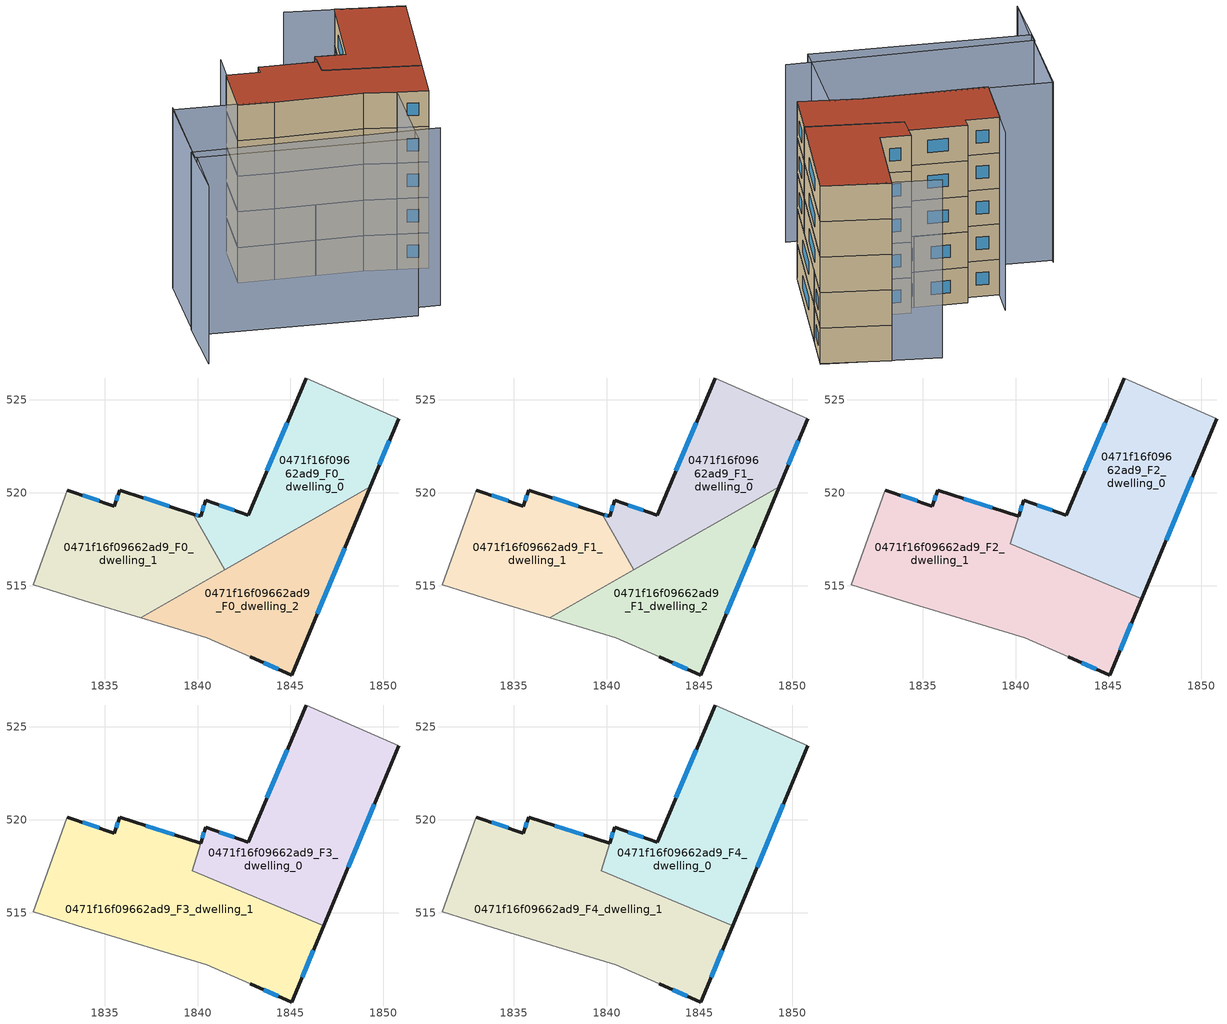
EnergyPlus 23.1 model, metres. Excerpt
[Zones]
0471f16f09662ad9_F0_dwelling_0
 floor ground (EU_floor_Construction): 1850.84,523.98 1849.31,520.32 1841.48,515.87 1839.78,518.85 1840.17,518.72 1840.44,519.6 1842.73,518.78 1845.85,526.18 z0
 wall outside (EU_wall_Construction): 1845.85,526.18 1842.73,518.78 1840.44,519.6 1840.17,518.72 1839.78,518.85 / 1849.31,520.32 1850.84,523.98 z0:3
 wall adiabatic (EU_wall_Construction): 1850.84,523.98 1845.85,526.18 z0:3
 wall to 0471f16f09662ad9_F0_dwelling_1 (EU_wall_Construction): 1839.78,518.85 1841.48,515.87 z0:3
 wall to 0471f16f09662ad9_F0_dwelling_2 (EU_wall_Construction): 1841.48,515.87 1849.31,520.32 z0:3
 window (EU_Window_Construction): 1841.98,519.05 1841.18,519.34 / 1844.83,523.78 1843.74,521.19 / 1849.8,521.51 1850.34,522.79 / 1840.04,518.77 1839.9,518.81 / 1840.35,519.32 1840.25,519.01 z0.98:2.02
0471f16f09662ad9_F0_dwelling_1
 floor ground (EU_floor_Construction): 1839.78,518.85 1841.48,515.87 1836.93,513.28 1833.89,514.19 1831.16,515.05 1832.99,520.13 1835.53,519.28 1835.81,520.14 z0
 wall outside (EU_wall_Construction): 1839.78,518.85 1835.81,520.14 1835.53,519.28 1832.99,520.13 z0:3
 wall adiabatic (EU_wall_Construction): 1832.99,520.13 1831.16,515.05 1833.89,514.19 1836.93,513.28 z0:3
 wall to 0471f16f09662ad9_F0_dwelling_2 (EU_wall_Construction): 1836.93,513.28 1841.48,515.86 z0:3
 window (EU_Window_Construction): 1838.49,519.27 1837.1,519.72 / 1834.7,519.56 1833.81,519.86 / 1835.72,519.86 1835.62,519.56 z0.98:2.02
0471f16f09662ad9_F0_dwelling_2
 floor ground (EU_floor_Construction): 1849.31,520.32 1845.08,510.18 1842.85,511.15 1840.51,512.2 1836.93,513.28 z0
 wall outside (EU_wall_Construction): 1842.85,511.15 1845.08,510.18 1849.31,520.32 z0:3
 wall adiabatic (EU_wall_Construction): 1836.93,513.28 1840.51,512.2 1842.85,511.15 z0:3
 window (EU_Window_Construction): 1846.45,513.48 1847.93,517.02 / 1843.57,510.84 1844.35,510.5 z0.98:2.02
0471f16f09662ad9_F1_dwelling_0
 floor to 0471f16f09662ad9_F0_dwelling_0 (EU_floor_Construction): 1850.84,523.98 1849.31,520.32 1841.48,515.87 1839.78,518.85 1840.17,518.72 1840.44,519.6 1842.73,518.78 1845.85,526.18 z3
 wall outside (EU_wall_Construction): 1845.85,526.18 1842.73,518.78 1840.44,519.6 1840.17,518.72 1839.78,518.85 / 1849.31,520.32 1850.84,523.98 z3:6
 wall adiabatic (EU_wall_Construction): 1850.84,523.98 1845.85,526.18 z3:6
 wall to 0471f16f09662ad9_F1_dwelling_1 (EU_wall_Construction): 1839.78,518.85 1841.48,515.87 z3:6
 wall to 0471f16f09662ad9_F1_dwelling_2 (EU_wall_Construction): 1841.48,515.87 1849.31,520.32 z3:6
 window (EU_Window_Construction): 1841.98,519.05 1841.18,519.34 / 1844.83,523.78 1843.74,521.19 / 1849.8,521.51 1850.34,522.79 / 1840.04,518.77 1839.9,518.81 / 1840.35,519.32 1840.25,519.01 z3.98:5.02
0471f16f09662ad9_F1_dwelling_1
 floor to 0471f16f09662ad9_F0_dwelling_1 (EU_floor_Construction): 1839.78,518.85 1841.48,515.87 1836.93,513.28 1833.89,514.19 1831.16,515.05 1832.99,520.13 1835.53,519.28 1835.81,520.14 z3
 wall outside (EU_wall_Construction): 1839.78,518.85 1835.81,520.14 1835.53,519.28 1832.99,520.13 z3:6
 wall adiabatic (EU_wall_Construction): 1832.99,520.13 1831.16,515.05 1833.89,514.19 1836.93,513.28 z3:6
 wall to 0471f16f09662ad9_F1_dwelling_2 (EU_wall_Construction): 1836.93,513.28 1841.48,515.86 z3:6
 window (EU_Window_Construction): 1838.49,519.27 1837.1,519.72 / 1834.7,519.56 1833.81,519.86 / 1835.72,519.86 1835.62,519.56 z3.98:5.02
0471f16f09662ad9_F1_dwelling_2
 floor to 0471f16f09662ad9_F0_dwelling_2 (EU_floor_Construction): 1849.31,520.32 1845.08,510.18 1842.85,511.15 1840.51,512.2 1836.93,513.28 z3
 wall outside (EU_wall_Construction): 1842.85,511.15 1845.08,510.18 1849.31,520.32 z3:6
 wall adiabatic (EU_wall_Construction): 1836.93,513.28 1840.51,512.2 1842.85,511.15 z3:6
 window (EU_Window_Construction): 1846.45,513.48 1847.93,517.02 / 1843.57,510.84 1844.35,510.5 z3.98:5.02
0471f16f09662ad9_F2_dwelling_0
 floor to 0471f16f09662ad9_F1_dwelling_0 (EU_floor_Construction): 1850.84,523.98 1849.31,520.32 1842.15,516.25 1840.98,516.73 1840.06,518.36 1840.44,519.6 1842.73,518.78 1845.85,526.18 z6
 floor to 0471f16f09662ad9_F1_dwelling_1 (EU_floor_Construction): 1840.06,518.36 1840.98,516.73 1839.72,517.26 z6
 floor to 0471f16f09662ad9_F1_dwelling_2 (EU_floor_Construction): 1849.31,520.32 1846.8,514.3 1842.15,516.25 z6
 wall outside (EU_wall_Construction): 1845.85,526.18 1842.73,518.78 1840.44,519.6 1840.17,518.72 / 1846.8,514.3 1850.84,523.98 z6:9
 wall adiabatic (EU_wall_Construction): 1850.84,523.98 1845.85,526.18 z6:9
 wall to 0471f16f09662ad9_F2_dwelling_1 (EU_wall_Construction): 1840.17,518.72 1839.72,517.26 1846.8,514.3 z6:9
 window (EU_Window_Construction): 1841.98,519.05 1841.18,519.34 / 1844.83,523.78 1843.74,521.19 / 1848.11,517.45 1849.52,520.84 / 1840.35,519.32 1840.25,519.01 z6.98:8.02
0471f16f09662ad9_F2_dwelling_1
 floor to 0471f16f09662ad9_F1_dwelling_1 (EU_floor_Construction): 1839.78,518.85 1840.06,518.36 1839.72,517.26 1840.98,516.73 1841.48,515.87 1836.93,513.28 1833.89,514.19 1831.16,515.05 1832.97,520.08 1832.99,520.13 1835.53,519.28 1835.81,520.14 z6
 floor to 0471f16f09662ad9_F1_dwelling_2 (EU_floor_Construction): 1846.8,514.3 1845.08,510.18 1842.85,511.15 1840.51,512.2 1836.93,513.28 1842.15,516.25 z6
 floor to 0471f16f09662ad9_F1_dwelling_0 (EU_floor_Construction): 1840.17,518.72 1840.06,518.36 1839.78,518.85 z6; 1842.15,516.25 1841.48,515.87 1840.98,516.73 z6
 wall outside (EU_wall_Construction): 1840.17,518.72 1835.81,520.14 1835.53,519.28 1832.99,520.13 / 1842.85,511.15 1845.08,510.18 1846.8,514.3 z6:9
 wall adiabatic (EU_wall_Construction): 1832.99,520.13 1832.97,520.08 1831.16,515.05 1833.89,514.19 1840.51,512.2 1842.85,511.15 z6:9
 window (EU_Window_Construction): 1835.72,519.86 1835.62,519.56 / 1838.75,519.19 1837.22,519.68 / 1845.64,511.52 1846.24,512.96 / 1843.57,510.84 1844.35,510.5 / 1834.7,519.56 1833.81,519.86 z6.98:8.02
0471f16f09662ad9_F3_dwelling_0
 floor to 0471f16f09662ad9_F2_dwelling_0 (EU_floor_Construction): 1850.84,523.98 1846.8,514.3 1839.72,517.26 1840.44,519.6 1842.73,518.78 1845.85,526.18 z9
 wall outside (EU_wall_Construction): 1845.85,526.18 1842.73,518.78 1840.44,519.6 1840.17,518.72 / 1846.8,514.3 1850.84,523.98 z9:12
 wall adiabatic (EU_wall_Construction): 1850.84,523.98 1845.85,526.18 z9:12
 wall to 0471f16f09662ad9_F3_dwelling_1 (EU_wall_Construction): 1840.17,518.72 1839.72,517.26 1846.8,514.3 z9:12
 window (EU_Window_Construction): 1841.98,519.05 1841.18,519.34 / 1844.83,523.78 1843.74,521.19 / 1848.11,517.45 1849.52,520.84 / 1840.35,519.32 1840.25,519.01 z9.98:11.02
0471f16f09662ad9_F3_dwelling_1
 floor to 0471f16f09662ad9_F2_dwelling_1 (EU_floor_Construction): 1846.8,514.3 1845.08,510.18 1842.85,511.15 1840.51,512.2 1833.89,514.19 1831.16,515.05 1832.97,520.08 1832.99,520.13 1835.53,519.28 1835.81,520.14 1840.17,518.72 1839.72,517.26 z9
 wall outside (EU_wall_Construction): 1840.17,518.72 1835.81,520.14 1835.53,519.28 1832.99,520.13 / 1842.85,511.15 1845.08,510.18 1846.8,514.3 z9:12
 wall adiabatic (EU_wall_Construction): 1832.99,520.13 1832.97,520.08 1831.16,515.05 1833.89,514.19 1840.51,512.2 1842.85,511.15 z9:12
 window (EU_Window_Construction): 1835.72,519.86 1835.62,519.56 / 1838.75,519.19 1837.22,519.68 / 1845.64,511.52 1846.24,512.96 / 1843.57,510.84 1844.35,510.5 / 1834.7,519.56 1833.81,519.86 z9.98:11.02
0471f16f09662ad9_F4_dwelling_0
 floor to 0471f16f09662ad9_F3_dwelling_0 (EU_floor_Construction): 1850.84,523.98 1846.8,514.3 1839.72,517.26 1840.44,519.6 1842.73,518.78 1845.85,526.18 z12
 wall outside (EU_wall_Construction): 1845.85,526.18 1842.73,518.78 1840.44,519.6 1840.17,518.72 / 1846.8,514.3 1850.84,523.98 z12:15
 wall adiabatic (EU_wall_Construction): 1850.84,523.98 1845.85,526.18 z12:15
 wall to 0471f16f09662ad9_F4_dwelling_1 (EU_wall_Construction): 1840.17,518.72 1839.72,517.26 1846.8,514.3 z12:15
 window (EU_Window_Construction): 1841.98,519.05 1841.18,519.34 / 1844.83,523.78 1843.74,521.19 / 1848.11,517.45 1849.52,520.84 / 1840.35,519.32 1840.25,519.01 z12.98:14.02
 roof outside (EU_roof_Construction): 1846.8,514.3 1850.84,523.98 1845.85,526.18 1842.73,518.78 1840.44,519.6 1839.72,517.26 z15
0471f16f09662ad9_F4_dwelling_1
 floor to 0471f16f09662ad9_F3_dwelling_1 (EU_floor_Construction): 1846.8,514.3 1845.08,510.18 1842.85,511.15 1840.51,512.2 1833.89,514.19 1831.16,515.05 1832.97,520.08 1832.99,520.13 1835.53,519.28 1835.81,520.14 1840.17,518.72 1839.72,517.26 z12
 wall outside (EU_wall_Construction): 1840.17,518.72 1835.81,520.14 1835.53,519.28 1832.99,520.13 / 1842.85,511.15 1845.08,510.18 1846.8,514.3 z12:15
 wall adiabatic (EU_wall_Construction): 1832.99,520.13 1832.97,520.08 1831.16,515.05 1833.89,514.19 1840.51,512.2 1842.85,511.15 z12:15
 window (EU_Window_Construction): 1835.72,519.86 1835.62,519.56 / 1838.75,519.19 1837.22,519.68 / 1845.64,511.52 1846.24,512.96 / 1843.57,510.84 1844.35,510.5 / 1834.7,519.56 1833.81,519.86 z12.98:14.02
 roof outside (EU_roof_Construction): 1845.08,510.18 1846.8,514.3 1839.72,517.26 1840.17,518.72 1835.81,520.14 1835.53,519.28 1832.99,520.13 1832.97,520.08 1831.16,515.05 1833.89,514.19 1840.51,512.2 1842.85,511.15 z15
shading: 1822.26,503.77 1824.01,509.64 / 1824.01,509.64 1842.65,504.08 / 1823.98,508.67 1822.33,504 / 1826.64,517.14 1823.81,508.74 / 1833.97,522.69 1831.16,515.05 / 1850.84,523.98 1842.21,527.55 / 1826.43,516.79 1842.93,511.41 / 1842.93,511.41 1840.29,503.31 / 1840.29,503.31 1823.79,508.69 / 1823.79,508.69 1826.43,516.79 z0:15
[Building]
EU S2 Campaign: North Axis=0; Terrain=City; Solar Distribution=FullExterior
[Site:Location]
Bologna: Latitude=44.5; Longitude=11.25; Time Zone=1; Elevation=37
[SizingPeriod:WeatherFileDays]
AnnualSizingPeriod: Begin Month=1; Begin Day of Month=1; End Month=12; End Day of Month=31; Day of Week for Start Day=Monday; Use Weather File Daylight Saving Period=No; Use Weather File Rain and Snow Indicators=No
[MATERIAL]
EU_InternalMass_Material: Roughness=MediumRough; Thickness=0.1; Conductivity=1; Density=1800; Specific Heat=900; Thermal Absorptance=0.9; Solar Absorptance=0.7; Visible Absorptance=0.7
[MATERIAL:NOMASS] Roughness=MediumRough; Thermal Absorptance=0.9; Solar Absorptance=0.7; Visible Absorptance=0.7
Name | Thermal Resistance
EU_wall_NoMass | 0.905828
EU_roof_NoMass | 0.37593
EU_floor_NoMass | 0.67114
[WINDOWMATERIAL:SIMPLEGLAZINGSYSTEM]
EU_Window_SimpleGlazing: UFactor=4.52486; Solar Heat Gain Coefficient=0.85; Visible Transmittance=0.85
[CONSTRUCTION]
EU_wall_Construction: EU_wall_NoMass
EU_roof_Construction: EU_roof_NoMass
EU_floor_Construction: EU_floor_NoMass
EU_Window_Construction: EU_Window_SimpleGlazing
EU_InternalMass_Construction: EU_InternalMass_Material
[ZONE] Type=1; Multiplier=1; Ceiling Height=autocalculate; Floor Area=autocalculate; Part of Total Floor Area=Yes
Name | Volume
0471f16f09662ad9_F0_dwelling_0; 0471f16f09662ad9_F1_dwelling_0 | 140.126
0471f16f09662ad9_F2_dwelling_0 | 190.348
0471f16f09662ad9_F3_dwelling_0; 0471f16f09662ad9_F4_dwelling_0 | 190.368
0471f16f09662ad9_F0_dwelling_1; 0471f16f09662ad9_F1_dwelling_1 | 140.116
0471f16f09662ad9_F2_dwelling_1; 0471f16f09662ad9_F3_dwelling_1; 0471f16f09662ad9_F4_dwelling_1 | 230.008
0471f16f09662ad9_F0_dwelling_2; 0471f16f09662ad9_F1_dwelling_2 | 140.124
[INTERNALMASS] Construction=EU_InternalMass_Construction
Name | Zone or ZoneList | Surface Area
0471f16f09662ad9_F0_dwelling_0_EU_InternalMass | 0471f16f09662ad9_F0_dwelling_0 | 46.71
0471f16f09662ad9_F0_dwelling_1_EU_InternalMass | 0471f16f09662ad9_F0_dwelling_1 | 46.7053
0471f16f09662ad9_F0_dwelling_2_EU_InternalMass | 0471f16f09662ad9_F0_dwelling_2 | 46.7078
0471f16f09662ad9_F1_dwelling_0_EU_InternalMass | 0471f16f09662ad9_F1_dwelling_0 | 46.71
0471f16f09662ad9_F1_dwelling_1_EU_InternalMass | 0471f16f09662ad9_F1_dwelling_1 | 46.7053
0471f16f09662ad9_F1_dwelling_2_EU_InternalMass | 0471f16f09662ad9_F1_dwelling_2 | 46.7078
0471f16f09662ad9_F2_dwelling_0_EU_InternalMass | 0471f16f09662ad9_F2_dwelling_0 | 63.4562
0471f16f09662ad9_F2_dwelling_1_EU_InternalMass | 0471f16f09662ad9_F2_dwelling_1 | 76.6696
0471f16f09662ad9_F3_dwelling_0_EU_InternalMass | 0471f16f09662ad9_F3_dwelling_0 | 63.4562
0471f16f09662ad9_F3_dwelling_1_EU_InternalMass | 0471f16f09662ad9_F3_dwelling_1 | 76.6696
0471f16f09662ad9_F4_dwelling_0_EU_InternalMass | 0471f16f09662ad9_F4_dwelling_0 | 63.4562
0471f16f09662ad9_F4_dwelling_1_EU_InternalMass | 0471f16f09662ad9_F4_dwelling_1 | 76.6696
[OTHEREQUIPMENT] Fuel Type=Electricity; Design Level Calculation Method=Watts/Area; Power per Zone Floor Area=1; Fraction Latent=0; Fraction Radiant=0; Fraction Lost=0; Carbon Dioxide Generation Rate=0; EndUse Subcategory=EU_Step8_InternalGains
Name | Zone or ZoneList or Space or SpaceList | Schedule
EU_Step8_InternalGain_0471f16f09662ad9_F0_dwelling_0_f000 | 0471f16f09662ad9_F0_dwelling_0 | EU_Step8_GainSchedule_0471f16f09662ad9_F0_dwelling_0_f000
EU_Step8_InternalGain_0471f16f09662ad9_F0_dwelling_1_f000 | 0471f16f09662ad9_F0_dwelling_1 | EU_Step8_GainSchedule_0471f16f09662ad9_F0_dwelling_1_f000
EU_Step8_InternalGain_0471f16f09662ad9_F0_dwelling_2_f000 | 0471f16f09662ad9_F0_dwelling_2 | EU_Step8_GainSchedule_0471f16f09662ad9_F0_dwelling_2_f000
EU_Step8_InternalGain_0471f16f09662ad9_F1_dwelling_0_f000 | 0471f16f09662ad9_F1_dwelling_0 | EU_Step8_GainSchedule_0471f16f09662ad9_F1_dwelling_0_f000
EU_Step8_InternalGain_0471f16f09662ad9_F1_dwelling_1_f000 | 0471f16f09662ad9_F1_dwelling_1 | EU_Step8_GainSchedule_0471f16f09662ad9_F1_dwelling_1_f000
EU_Step8_InternalGain_0471f16f09662ad9_F1_dwelling_2_f000 | 0471f16f09662ad9_F1_dwelling_2 | EU_Step8_GainSchedule_0471f16f09662ad9_F1_dwelling_2_f000
EU_Step8_InternalGain_0471f16f09662ad9_F2_dwelling_0_f000 | 0471f16f09662ad9_F2_dwelling_0 | EU_Step8_GainSchedule_0471f16f09662ad9_F2_dwelling_0_f000
EU_Step8_InternalGain_0471f16f09662ad9_F2_dwelling_1_f000 | 0471f16f09662ad9_F2_dwelling_1 | EU_Step8_GainSchedule_0471f16f09662ad9_F2_dwelling_1_f000
EU_Step8_InternalGain_0471f16f09662ad9_F3_dwelling_0_f000 | 0471f16f09662ad9_F3_dwelling_0 | EU_Step8_GainSchedule_0471f16f09662ad9_F3_dwelling_0_f000
EU_Step8_InternalGain_0471f16f09662ad9_F3_dwelling_1_f000 | 0471f16f09662ad9_F3_dwelling_1 | EU_Step8_GainSchedule_0471f16f09662ad9_F3_dwelling_1_f000
EU_Step8_InternalGain_0471f16f09662ad9_F4_dwelling_0_f000 | 0471f16f09662ad9_F4_dwelling_0 | EU_Step8_GainSchedule_0471f16f09662ad9_F4_dwelling_0_f000
EU_Step8_InternalGain_0471f16f09662ad9_F4_dwelling_1_f000 | 0471f16f09662ad9_F4_dwelling_1 | EU_Step8_GainSchedule_0471f16f09662ad9_F4_dwelling_1_f000
[ZONEVENTILATION:DESIGNFLOWRATE] Schedule=EU_AlwaysOn; Design Flow Rate Calculation Method=AirChanges/Hour; Air Changes per Hour=0.73129; Ventilation Type=Natural; Fan Pressure Rise=0; Fan Total Efficiency=1; Constant Term Coefficient=1; Temperature Term Coefficient=0; Velocity Term Coefficient=0; Velocity Squared Term Coefficient=0; Minimum Indoor Temperature=-100; Maximum Indoor Temperature=100; Delta Temperature=-100; Minimum Outdoor Temperature=-100; Maximum Outdoor Temperature=100; Maximum Wind Speed=40
Name | Zone or ZoneList or Space or SpaceList
EU_ConstantAir_0471f16f09662ad9_F0_dwelling_0 | 0471f16f09662ad9_F0_dwelling_0
EU_ConstantAir_0471f16f09662ad9_F0_dwelling_1 | 0471f16f09662ad9_F0_dwelling_1
EU_ConstantAir_0471f16f09662ad9_F0_dwelling_2 | 0471f16f09662ad9_F0_dwelling_2
EU_ConstantAir_0471f16f09662ad9_F1_dwelling_0 | 0471f16f09662ad9_F1_dwelling_0
EU_ConstantAir_0471f16f09662ad9_F1_dwelling_1 | 0471f16f09662ad9_F1_dwelling_1
EU_ConstantAir_0471f16f09662ad9_F1_dwelling_2 | 0471f16f09662ad9_F1_dwelling_2
EU_ConstantAir_0471f16f09662ad9_F2_dwelling_0 | 0471f16f09662ad9_F2_dwelling_0
EU_ConstantAir_0471f16f09662ad9_F2_dwelling_1 | 0471f16f09662ad9_F2_dwelling_1
EU_ConstantAir_0471f16f09662ad9_F3_dwelling_0 | 0471f16f09662ad9_F3_dwelling_0
EU_ConstantAir_0471f16f09662ad9_F3_dwelling_1 | 0471f16f09662ad9_F3_dwelling_1
EU_ConstantAir_0471f16f09662ad9_F4_dwelling_0 | 0471f16f09662ad9_F4_dwelling_0
EU_ConstantAir_0471f16f09662ad9_F4_dwelling_1 | 0471f16f09662ad9_F4_dwelling_1
[HVACTEMPLATE:THERMOSTAT] Constant Heating Setpoint=20; Constant Cooling Setpoint=50
EU_HeatOnly_0471f16f09662ad9_F0_dwelling_0; EU_HeatOnly_0471f16f09662ad9_F0_dwelling_1; EU_HeatOnly_0471f16f09662ad9_F0_dwelling_2; EU_HeatOnly_0471f16f09662ad9_F1_dwelling_0; EU_HeatOnly_0471f16f09662ad9_F1_dwelling_1; EU_HeatOnly_0471f16f09662ad9_F1_dwelling_2; EU_HeatOnly_0471f16f09662ad9_F2_dwelling_0; EU_HeatOnly_0471f16f09662ad9_F2_dwelling_1; EU_HeatOnly_0471f16f09662ad9_F3_dwelling_0; EU_HeatOnly_0471f16f09662ad9_F3_dwelling_1; EU_HeatOnly_0471f16f09662ad9_F4_dwelling_0; EU_HeatOnly_0471f16f09662ad9_F4_dwelling_1
[HVACTEMPLATE:ZONE:IDEALLOADSAIRSYSTEM] System Availability Schedule=EU_AlwaysOn; Maximum Heating Supply Air Temperature=50; Minimum Cooling Supply Air Temperature=13; Maximum Heating Supply Air Humidity Ratio=0.0156; Minimum Cooling Supply Air Humidity Ratio=0.0077; Heating Limit=NoLimit; Cooling Limit=NoLimit; Heating Availability Schedule=EU_AlwaysOn; Cooling Availability Schedule=EU_CoolingOff; Dehumidification Control Type=ConstantSensibleHeatRatio; Cooling Sensible Heat Ratio=0.7; Dehumidification Setpoint=60; Humidification Control Type=None; Humidification Setpoint=30; Outdoor Air Method=None; Outdoor Air Flow Rate per Person=0.00944; Outdoor Air Flow Rate per Zone Floor Area=0; Outdoor Air Flow Rate per Zone=0; Demand Controlled Ventilation Type=None; Outdoor Air Economizer Type=NoEconomizer; Heat Recovery Type=None; Sensible Heat Recovery Effectiveness=0.7; Latent Heat Recovery Effectiveness=0.65
Name | Template Thermostat
0471f16f09662ad9_F0_dwelling_0 | EU_HeatOnly_0471f16f09662ad9_F0_dwelling_0
0471f16f09662ad9_F0_dwelling_1 | EU_HeatOnly_0471f16f09662ad9_F0_dwelling_1
0471f16f09662ad9_F0_dwelling_2 | EU_HeatOnly_0471f16f09662ad9_F0_dwelling_2
0471f16f09662ad9_F1_dwelling_0 | EU_HeatOnly_0471f16f09662ad9_F1_dwelling_0
0471f16f09662ad9_F1_dwelling_1 | EU_HeatOnly_0471f16f09662ad9_F1_dwelling_1
0471f16f09662ad9_F1_dwelling_2 | EU_HeatOnly_0471f16f09662ad9_F1_dwelling_2
0471f16f09662ad9_F2_dwelling_0 | EU_HeatOnly_0471f16f09662ad9_F2_dwelling_0
0471f16f09662ad9_F2_dwelling_1 | EU_HeatOnly_0471f16f09662ad9_F2_dwelling_1
0471f16f09662ad9_F3_dwelling_0 | EU_HeatOnly_0471f16f09662ad9_F3_dwelling_0
0471f16f09662ad9_F3_dwelling_1 | EU_HeatOnly_0471f16f09662ad9_F3_dwelling_1
0471f16f09662ad9_F4_dwelling_0 | EU_HeatOnly_0471f16f09662ad9_F4_dwelling_0
0471f16f09662ad9_F4_dwelling_1 | EU_HeatOnly_0471f16f09662ad9_F4_dwelling_1
[SIZING:ZONE] Zone Cooling Design Supply Air Temperature Input Method=SupplyAirTemperature; Zone Cooling Design Supply Air Temperature=13; Zone Heating Design Supply Air Temperature Input Method=SupplyAirTemperature; Zone Heating Design Supply Air Temperature=50; Zone Cooling Design Supply Air Humidity Ratio=0.008; Zone Heating Design Supply Air Humidity Ratio=0.008; Cooling Design Air Flow Method=DesignDay; Cooling Design Air Flow Rate=0; Cooling Minimum Air Flow per Zone Floor Area=0.000762; Cooling Minimum Air Flow=0; Cooling Minimum Air Flow Fraction=0.2; Heating Design Air Flow Method=DesignDay; Heating Design Air Flow Rate=0; Heating Maximum Air Flow per Zone Floor Area=0.002032; Heating Maximum Air Flow=0.141576; Heating Maximum Air Flow Fraction=0.3; Account for Dedicated Outdoor Air System=No; Dedicated Outdoor Air System Control Strategy=NeutralSupplyAir; Dedicated Outdoor Air Low Setpoint Temperature for Design=autosize; Dedicated Outdoor Air High Setpoint Temperature for Design=autosize; Zone Load Sizing Method=Sensible Load Only No Latent Load; Zone Latent Cooling Design Supply Air Humidity Ratio Input Method=HumidityRatioDifference; Zone Cooling Design Supply Air Humidity Ratio Difference=0.005; Zone Latent Heating Design Supply Air Humidity Ratio Input Method=HumidityRatioDifference; Zone Humidification Design Supply Air Humidity Ratio Difference=0.005
0471f16f09662ad9_F0_dwelling_0; 0471f16f09662ad9_F0_dwelling_1; 0471f16f09662ad9_F0_dwelling_2; 0471f16f09662ad9_F1_dwelling_0; 0471f16f09662ad9_F1_dwelling_1; 0471f16f09662ad9_F1_dwelling_2; 0471f16f09662ad9_F2_dwelling_0; 0471f16f09662ad9_F2_dwelling_1; 0471f16f09662ad9_F3_dwelling_0; 0471f16f09662ad9_F3_dwelling_1; 0471f16f09662ad9_F4_dwelling_0; 0471f16f09662ad9_F4_dwelling_1
[SCHEDULE:CONSTANT]
Name | Hourly Value
EU_AlwaysOn | 1
EU_CoolingOff | 0
[SCHEDULE:FILE] Column Number=1; Rows to Skip at Top=0; Number of Hours of Data=8760; Column Separator=Comma; Interpolate to Timestep=No; Minutes per Item=60; Adjust Schedule for Daylight Savings=Yes
Name | File
EU_Step8_GainSchedule_0471f16f09662ad9_F0_dwelling_0_f000 | ../../schedules/0471f16f09662ad9/0471f16f09662ad9_F0_dwelling_0_f000_gain.csv
EU_Step8_GainSchedule_0471f16f09662ad9_F0_dwelling_1_f000 | ../../schedules/0471f16f09662ad9/0471f16f09662ad9_F0_dwelling_1_f000_gain.csv
EU_Step8_GainSchedule_0471f16f09662ad9_F0_dwelling_2_f000 | ../../schedules/0471f16f09662ad9/0471f16f09662ad9_F0_dwelling_2_f000_gain.csv
EU_Step8_GainSchedule_0471f16f09662ad9_F1_dwelling_0_f000 | ../../schedules/0471f16f09662ad9/0471f16f09662ad9_F1_dwelling_0_f000_gain.csv
EU_Step8_GainSchedule_0471f16f09662ad9_F1_dwelling_1_f000 | ../../schedules/0471f16f09662ad9/0471f16f09662ad9_F1_dwelling_1_f000_gain.csv
EU_Step8_GainSchedule_0471f16f09662ad9_F1_dwelling_2_f000 | ../../schedules/0471f16f09662ad9/0471f16f09662ad9_F1_dwelling_2_f000_gain.csv
EU_Step8_GainSchedule_0471f16f09662ad9_F2_dwelling_0_f000 | ../../schedules/0471f16f09662ad9/0471f16f09662ad9_F2_dwelling_0_f000_gain.csv
EU_Step8_GainSchedule_0471f16f09662ad9_F2_dwelling_1_f000 | ../../schedules/0471f16f09662ad9/0471f16f09662ad9_F2_dwelling_1_f000_gain.csv
EU_Step8_GainSchedule_0471f16f09662ad9_F3_dwelling_0_f000 | ../../schedules/0471f16f09662ad9/0471f16f09662ad9_F3_dwelling_0_f000_gain.csv
EU_Step8_GainSchedule_0471f16f09662ad9_F3_dwelling_1_f000 | ../../schedules/0471f16f09662ad9/0471f16f09662ad9_F3_dwelling_1_f000_gain.csv
EU_Step8_GainSchedule_0471f16f09662ad9_F4_dwelling_0_f000 | ../../schedules/0471f16f09662ad9/0471f16f09662ad9_F4_dwelling_0_f000_gain.csv
EU_Step8_GainSchedule_0471f16f09662ad9_F4_dwelling_1_f000 | ../../schedules/0471f16f09662ad9/0471f16f09662ad9_F4_dwelling_1_f000_gain.csv
